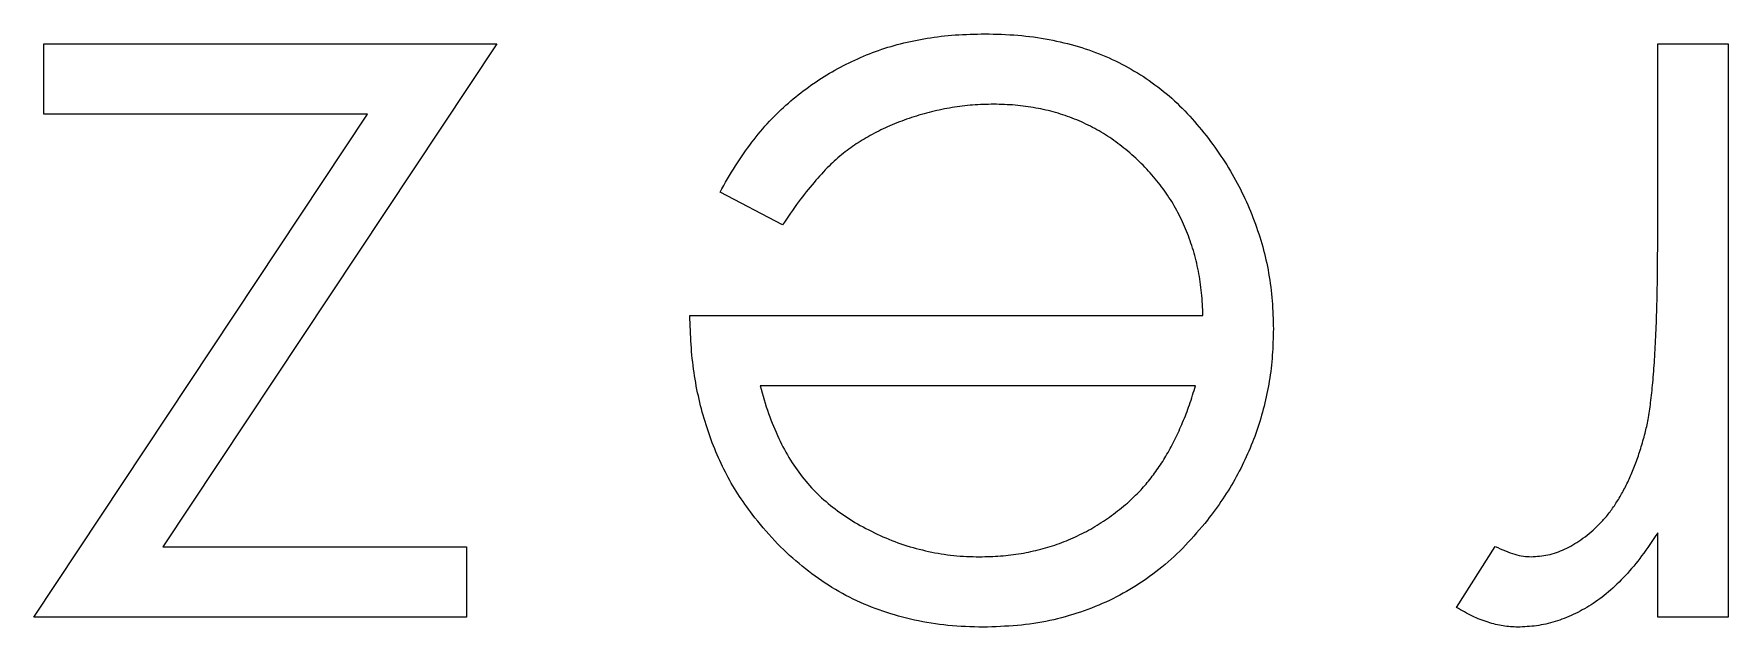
# Model space of a CAD drawing. Header units: millimetres. Extents: x 0 to 276, y 0 to 293.
# Drawn here: x 91.33 to 98.89, y 176.55 to 179.2 of the extents above; entities that cross this region are included whole.
import ezdxf

# ---------------------------------------------------------------- set-up
doc = ezdxf.new("R2010")
doc.units = ezdxf.units.MM

msp = doc.modelspace()

# ---------------------------------------------------------------- linework, layer by layer
at = {"color": 18, "linetype": 'Continuous', "lineweight": 15, "true_color": 0x000000}
for p, q in [((91.3791, 179.1516), (93.3983, 179.1516)), ((91.3791, 178.8375), (91.3791, 179.1516)), ((91.3791, 179.1516), (93.3983, 179.1516)), ((91.3791, 178.8375), (91.3791, 179.1516)), ((91.3791, 179.1516), (93.3983, 179.1516)), ((91.3791, 178.8375), (91.3791, 179.1516)), ((91.3791, 179.1516), (93.3983, 179.1516)), ((91.3791, 178.8375), (91.3791, 179.1516)), ((93.3983, 179.1516), (91.9098, 176.908)), ((93.3983, 179.1516), (91.9098, 176.908)), ((93.3983, 179.1516), (91.9098, 176.908)), ((93.3983, 179.1516), (91.9098, 176.908)), ((98.5765, 178.292), (98.5765, 179.1516)), ((98.5765, 179.1516), (98.8906, 179.1516)), ((98.5765, 178.292), (98.5765, 179.1516)), ((98.5765, 179.1516), (98.8906, 179.1516)), ((98.5765, 178.292), (98.5765, 179.1516)), ((98.5765, 179.1516), (98.8906, 179.1516)), ((98.5765, 178.292), (98.5765, 179.1516)), ((98.5765, 179.1516), (98.8906, 179.1516)), ((98.8906, 179.1516), (98.8906, 176.5939)), ((98.8906, 179.1516), (98.8906, 176.5939)), ((98.8906, 179.1516), (98.8906, 176.5939)), ((98.8906, 179.1516), (98.8906, 176.5939)), ((91.3342, 176.5939), (92.822, 178.8375)), ((91.3342, 176.5939), (92.822, 178.8375)), ((91.3342, 176.5939), (92.822, 178.8375)), ((91.3342, 176.5939), (92.822, 178.8375)), ((92.822, 178.8375), (91.3791, 178.8375)), ((92.822, 178.8375), (91.3791, 178.8375)), ((92.822, 178.8375), (91.3791, 178.8375)), ((92.822, 178.8375), (91.3791, 178.8375)), ((94.6735, 178.3439), (94.3945, 178.4904)), ((94.6735, 178.3439), (94.3945, 178.4904)), ((94.6735, 178.3439), (94.3945, 178.4904)), ((94.6735, 178.3439), (94.3945, 178.4904)), ((94.2599, 177.9401), (96.5483, 177.9401)), ((94.2599, 177.9401), (96.5483, 177.9401)), ((94.2599, 177.9401), (96.5483, 177.9401)), ((94.2599, 177.9401), (96.5483, 177.9401)), ((96.5154, 177.626), (94.574, 177.626)), ((96.5154, 177.626), (94.574, 177.626)), ((96.5154, 177.626), (94.574, 177.626)), ((96.5154, 177.626), (94.574, 177.626)), ((91.9098, 176.908), (93.2637, 176.908)), ((91.9098, 176.908), (93.2637, 176.908)), ((91.9098, 176.908), (93.2637, 176.908)), ((91.9098, 176.908), (93.2637, 176.908)), ((93.2637, 176.908), (93.2637, 176.5939)), ((93.2637, 176.908), (93.2637, 176.5939)), ((93.2637, 176.908), (93.2637, 176.5939)), ((93.2637, 176.908), (93.2637, 176.5939)), ((97.6791, 176.6367), (97.8516, 176.9087)), ((97.6791, 176.6367), (97.8516, 176.9087)), ((97.6791, 176.6367), (97.8516, 176.9087)), ((97.6791, 176.6367), (97.8516, 176.9087)), ((98.5765, 176.5939), (98.5765, 176.9704)), ((98.5765, 176.5939), (98.5765, 176.9704)), ((98.5765, 176.5939), (98.5765, 176.9704)), ((98.5765, 176.5939), (98.5765, 176.9704)), ((93.2637, 176.5939), (91.3342, 176.5939)), ((93.2637, 176.5939), (91.3342, 176.5939)), ((93.2637, 176.5939), (91.3342, 176.5939)), ((93.2637, 176.5939), (91.3342, 176.5939)), ((98.8906, 176.5939), (98.5765, 176.5939)), ((98.8906, 176.5939), (98.5765, 176.5939)), ((98.8906, 176.5939), (98.5765, 176.5939)), ((98.8906, 176.5939), (98.5765, 176.5939))]:
    msp.add_line(p, q, dxfattribs=at)
for points, knots in [([(94.3945, 178.4904), (94.4167, 178.5299), (94.46, 178.6066), (94.5344, 178.7121), (94.6124, 178.8069), (94.6975, 178.8886), (94.7871, 178.9599), (94.8819, 179.0222), (94.9822, 179.0753), (95.088, 179.1201), (95.2003, 179.1545), (95.3193, 179.1788), (95.4453, 179.1938), (95.5317, 179.1956), (95.5759, 179.1965)], [0, 0, 0, 0, 0.09337, 0.181661, 0.265874, 0.346355, 0.4246, 0.501903, 0.579992, 0.658443, 0.738672, 0.821894, 0.908801, 1, 1, 1, 1]), ([(94.3945, 178.4904), (94.4167, 178.5299), (94.46, 178.6066), (94.5344, 178.7121), (94.6124, 178.8069), (94.6975, 178.8886), (94.7871, 178.9599), (94.8819, 179.0222), (94.9822, 179.0753), (95.088, 179.1201), (95.2003, 179.1545), (95.3193, 179.1788), (95.4453, 179.1938), (95.5317, 179.1956), (95.5759, 179.1965)], [0, 0, 0, 0, 0.09337, 0.181661, 0.265874, 0.346355, 0.4246, 0.501903, 0.579992, 0.658443, 0.738672, 0.821894, 0.908801, 1, 1, 1, 1]), ([(94.3945, 178.4904), (94.4167, 178.5299), (94.46, 178.6066), (94.5344, 178.7121), (94.6124, 178.8069), (94.6975, 178.8886), (94.7871, 178.9599), (94.8819, 179.0222), (94.9822, 179.0753), (95.088, 179.1201), (95.2003, 179.1545), (95.3193, 179.1788), (95.4453, 179.1938), (95.5317, 179.1956), (95.5759, 179.1965)], [0, 0, 0, 0, 0.09337, 0.181661, 0.265874, 0.346355, 0.4246, 0.501903, 0.579992, 0.658443, 0.738672, 0.821894, 0.908801, 1, 1, 1, 1]), ([(94.3945, 178.4904), (94.4167, 178.5299), (94.46, 178.6066), (94.5344, 178.7121), (94.6124, 178.8069), (94.6975, 178.8886), (94.7871, 178.9599), (94.8819, 179.0222), (94.9822, 179.0753), (95.088, 179.1201), (95.2003, 179.1545), (95.3193, 179.1788), (95.4453, 179.1938), (95.5317, 179.1956), (95.5759, 179.1965)], [0, 0, 0, 0, 0.09337, 0.181661, 0.265874, 0.346355, 0.4246, 0.501903, 0.579992, 0.658443, 0.738672, 0.821894, 0.908801, 1, 1, 1, 1]), ([(95.5759, 179.1965), (95.625, 179.1953), (95.7209, 179.1931), (95.8604, 179.1738), (95.9918, 179.1423), (96.115, 179.0983), (96.2297, 179.0409), (96.3362, 178.971), (96.4351, 178.8888), (96.5231, 178.7938), (96.6023, 178.6921), (96.6723, 178.5862), (96.7307, 178.4762), (96.7783, 178.3629), (96.8167, 178.2471), (96.8434, 178.1276), (96.8589, 178.0047), (96.8612, 177.9216), (96.8624, 177.8798)], [0, 0, 0, 0, 0.071579, 0.139629, 0.204797, 0.268135, 0.329814, 0.391301, 0.453434, 0.516552, 0.579631, 0.641119, 0.701294, 0.76081, 0.819932, 0.87892, 0.938983, 1, 1, 1, 1]), ([(95.5759, 179.1965), (95.625, 179.1953), (95.7209, 179.1931), (95.8604, 179.1738), (95.9918, 179.1423), (96.115, 179.0983), (96.2297, 179.0409), (96.3362, 178.971), (96.4351, 178.8888), (96.5231, 178.7938), (96.6023, 178.6921), (96.6723, 178.5862), (96.7307, 178.4762), (96.7783, 178.3629), (96.8167, 178.2471), (96.8434, 178.1276), (96.8589, 178.0047), (96.8612, 177.9216), (96.8624, 177.8798)], [0, 0, 0, 0, 0.071579, 0.139629, 0.204797, 0.268135, 0.329814, 0.391301, 0.453434, 0.516552, 0.579631, 0.641119, 0.701294, 0.76081, 0.819932, 0.87892, 0.938983, 1, 1, 1, 1]), ([(95.5759, 179.1965), (95.625, 179.1953), (95.7209, 179.1931), (95.8604, 179.1738), (95.9918, 179.1423), (96.115, 179.0983), (96.2297, 179.0409), (96.3362, 178.971), (96.4351, 178.8888), (96.5231, 178.7938), (96.6023, 178.6921), (96.6723, 178.5862), (96.7307, 178.4762), (96.7783, 178.3629), (96.8167, 178.2471), (96.8434, 178.1276), (96.8589, 178.0047), (96.8612, 177.9216), (96.8624, 177.8798)], [0, 0, 0, 0, 0.071579, 0.139629, 0.204797, 0.268135, 0.329814, 0.391301, 0.453434, 0.516552, 0.579631, 0.641119, 0.701294, 0.76081, 0.819932, 0.87892, 0.938983, 1, 1, 1, 1]), ([(95.5759, 179.1965), (95.625, 179.1953), (95.7209, 179.1931), (95.8604, 179.1738), (95.9918, 179.1423), (96.115, 179.0983), (96.2297, 179.0409), (96.3362, 178.971), (96.4351, 178.8888), (96.5231, 178.7938), (96.6023, 178.6921), (96.6723, 178.5862), (96.7307, 178.4762), (96.7783, 178.3629), (96.8167, 178.2471), (96.8434, 178.1276), (96.8589, 178.0047), (96.8612, 177.9216), (96.8624, 177.8798)], [0, 0, 0, 0, 0.071579, 0.139629, 0.204797, 0.268135, 0.329814, 0.391301, 0.453434, 0.516552, 0.579631, 0.641119, 0.701294, 0.76081, 0.819932, 0.87892, 0.938983, 1, 1, 1, 1]), ([(95.6151, 178.8824), (95.5838, 178.8818), (95.5216, 178.8805), (95.4289, 178.8688), (95.3378, 178.8498), (95.2485, 178.824), (95.163, 178.7924), (95.0837, 178.7543), (95.0108, 178.7121), (94.9427, 178.6639), (94.8766, 178.6049), (94.8111, 178.5313), (94.7408, 178.4442), (94.6968, 178.3786), (94.6735, 178.3439)], [0, 0, 0, 0, 0.082592, 0.163879, 0.245659, 0.327726, 0.40861, 0.485749, 0.559169, 0.630268, 0.705306, 0.792065, 0.889796, 1, 1, 1, 1]), ([(95.6151, 178.8824), (95.5838, 178.8818), (95.5216, 178.8805), (95.4289, 178.8688), (95.3378, 178.8498), (95.2485, 178.824), (95.163, 178.7924), (95.0837, 178.7543), (95.0108, 178.7121), (94.9427, 178.6639), (94.8766, 178.6049), (94.8111, 178.5313), (94.7408, 178.4442), (94.6968, 178.3786), (94.6735, 178.3439)], [0, 0, 0, 0, 0.082592, 0.163879, 0.245659, 0.327726, 0.40861, 0.485749, 0.559169, 0.630268, 0.705306, 0.792065, 0.889796, 1, 1, 1, 1]), ([(95.6151, 178.8824), (95.5838, 178.8818), (95.5216, 178.8805), (95.4289, 178.8688), (95.3378, 178.8498), (95.2485, 178.824), (95.163, 178.7924), (95.0837, 178.7543), (95.0108, 178.7121), (94.9427, 178.6639), (94.8766, 178.6049), (94.8111, 178.5313), (94.7408, 178.4442), (94.6968, 178.3786), (94.6735, 178.3439)], [0, 0, 0, 0, 0.082592, 0.163879, 0.245659, 0.327726, 0.40861, 0.485749, 0.559169, 0.630268, 0.705306, 0.792065, 0.889796, 1, 1, 1, 1]), ([(95.6151, 178.8824), (95.5838, 178.8818), (95.5216, 178.8805), (95.4289, 178.8688), (95.3378, 178.8498), (95.2485, 178.824), (95.163, 178.7924), (95.0837, 178.7543), (95.0108, 178.7121), (94.9427, 178.6639), (94.8766, 178.6049), (94.8111, 178.5313), (94.7408, 178.4442), (94.6968, 178.3786), (94.6735, 178.3439)], [0, 0, 0, 0, 0.082592, 0.163879, 0.245659, 0.327726, 0.40861, 0.485749, 0.559169, 0.630268, 0.705306, 0.792065, 0.889796, 1, 1, 1, 1]), ([(96.5483, 177.9401), (96.5468, 177.9738), (96.5438, 178.04), (96.5296, 178.137), (96.5074, 178.2294), (96.4761, 178.3165), (96.4383, 178.3994), (96.3919, 178.4775), (96.3365, 178.5506), (96.2748, 178.6192), (96.2061, 178.6802), (96.1338, 178.7349), (96.0569, 178.7807), (95.976, 178.8178), (95.8913, 178.847), (95.8026, 178.8668), (95.7102, 178.8801), (95.6472, 178.8816), (95.6151, 178.8824)], [0, 0, 0, 0, 0.068385, 0.134476, 0.198391, 0.260753, 0.321829, 0.383037, 0.444653, 0.507398, 0.569825, 0.630778, 0.690929, 0.750945, 0.811049, 0.872331, 0.935004, 1, 1, 1, 1]), ([(96.5483, 177.9401), (96.5468, 177.9738), (96.5438, 178.04), (96.5296, 178.137), (96.5074, 178.2294), (96.4761, 178.3165), (96.4383, 178.3994), (96.3919, 178.4775), (96.3365, 178.5506), (96.2748, 178.6192), (96.2061, 178.6802), (96.1338, 178.7349), (96.0569, 178.7807), (95.976, 178.8178), (95.8913, 178.847), (95.8026, 178.8668), (95.7102, 178.8801), (95.6472, 178.8816), (95.6151, 178.8824)], [0, 0, 0, 0, 0.068385, 0.134476, 0.198391, 0.260753, 0.321829, 0.383037, 0.444653, 0.507398, 0.569825, 0.630778, 0.690929, 0.750945, 0.811049, 0.872331, 0.935004, 1, 1, 1, 1]), ([(96.5483, 177.9401), (96.5468, 177.9738), (96.5438, 178.04), (96.5296, 178.137), (96.5074, 178.2294), (96.4761, 178.3165), (96.4383, 178.3994), (96.3919, 178.4775), (96.3365, 178.5506), (96.2748, 178.6192), (96.2061, 178.6802), (96.1338, 178.7349), (96.0569, 178.7807), (95.976, 178.8178), (95.8913, 178.847), (95.8026, 178.8668), (95.7102, 178.8801), (95.6472, 178.8816), (95.6151, 178.8824)], [0, 0, 0, 0, 0.068385, 0.134476, 0.198391, 0.260753, 0.321829, 0.383037, 0.444653, 0.507398, 0.569825, 0.630778, 0.690929, 0.750945, 0.811049, 0.872331, 0.935004, 1, 1, 1, 1]), ([(96.5483, 177.9401), (96.5468, 177.9738), (96.5438, 178.04), (96.5296, 178.137), (96.5074, 178.2294), (96.4761, 178.3165), (96.4383, 178.3994), (96.3919, 178.4775), (96.3365, 178.5506), (96.2748, 178.6192), (96.2061, 178.6802), (96.1338, 178.7349), (96.0569, 178.7807), (95.976, 178.8178), (95.8913, 178.847), (95.8026, 178.8668), (95.7102, 178.8801), (95.6472, 178.8816), (95.6151, 178.8824)], [0, 0, 0, 0, 0.068385, 0.134476, 0.198391, 0.260753, 0.321829, 0.383037, 0.444653, 0.507398, 0.569825, 0.630778, 0.690929, 0.750945, 0.811049, 0.872331, 0.935004, 1, 1, 1, 1]), ([(98.5204, 177.4142), (98.5252, 177.4345), (98.5357, 177.4794), (98.5458, 177.5548), (98.5559, 177.6438), (98.563, 177.7467), (98.5696, 177.8633), (98.5733, 177.9938), (98.5764, 178.1382), (98.5765, 178.2392), (98.5765, 178.292)], [0, 0, 0, 0, 0.070855, 0.156938, 0.2586, 0.375891, 0.508166, 0.656238, 0.820177, 1, 1, 1, 1]), ([(98.5204, 177.4142), (98.5252, 177.4345), (98.5357, 177.4794), (98.5458, 177.5548), (98.5559, 177.6438), (98.563, 177.7467), (98.5696, 177.8633), (98.5733, 177.9938), (98.5764, 178.1382), (98.5765, 178.2392), (98.5765, 178.292)], [0, 0, 0, 0, 0.070855, 0.156938, 0.2586, 0.375891, 0.508166, 0.656238, 0.820177, 1, 1, 1, 1]), ([(98.5204, 177.4142), (98.5252, 177.4345), (98.5357, 177.4794), (98.5458, 177.5548), (98.5559, 177.6438), (98.563, 177.7467), (98.5696, 177.8633), (98.5733, 177.9938), (98.5764, 178.1382), (98.5765, 178.2392), (98.5765, 178.292)], [0, 0, 0, 0, 0.070855, 0.156938, 0.2586, 0.375891, 0.508166, 0.656238, 0.820177, 1, 1, 1, 1]), ([(98.5204, 177.4142), (98.5252, 177.4345), (98.5357, 177.4794), (98.5458, 177.5548), (98.5559, 177.6438), (98.563, 177.7467), (98.5696, 177.8633), (98.5733, 177.9938), (98.5764, 178.1382), (98.5765, 178.2392), (98.5765, 178.292)], [0, 0, 0, 0, 0.070855, 0.156938, 0.2586, 0.375891, 0.508166, 0.656238, 0.820177, 1, 1, 1, 1]), ([(94.5382, 177.0524), (94.5161, 177.0826), (94.472, 177.1428), (94.4167, 177.241), (94.3688, 177.3437), (94.3304, 177.4526), (94.2994, 177.5665), (94.2769, 177.686), (94.2638, 177.8112), (94.2612, 177.8966), (94.2599, 177.9401)], [0, 0, 0, 0, 0.118522, 0.236255, 0.356174, 0.47725, 0.60154, 0.729618, 0.862158, 1, 1, 1, 1]), ([(94.5382, 177.0524), (94.5161, 177.0826), (94.472, 177.1428), (94.4167, 177.241), (94.3688, 177.3437), (94.3304, 177.4526), (94.2994, 177.5665), (94.2769, 177.686), (94.2638, 177.8112), (94.2612, 177.8966), (94.2599, 177.9401)], [0, 0, 0, 0, 0.118522, 0.236255, 0.356174, 0.47725, 0.60154, 0.729618, 0.862158, 1, 1, 1, 1]), ([(94.5382, 177.0524), (94.5161, 177.0826), (94.472, 177.1428), (94.4167, 177.241), (94.3688, 177.3437), (94.3304, 177.4526), (94.2994, 177.5665), (94.2769, 177.686), (94.2638, 177.8112), (94.2612, 177.8966), (94.2599, 177.9401)], [0, 0, 0, 0, 0.118522, 0.236255, 0.356174, 0.47725, 0.60154, 0.729618, 0.862158, 1, 1, 1, 1]), ([(94.5382, 177.0524), (94.5161, 177.0826), (94.472, 177.1428), (94.4167, 177.241), (94.3688, 177.3437), (94.3304, 177.4526), (94.2994, 177.5665), (94.2769, 177.686), (94.2638, 177.8112), (94.2612, 177.8966), (94.2599, 177.9401)], [0, 0, 0, 0, 0.118522, 0.236255, 0.356174, 0.47725, 0.60154, 0.729618, 0.862158, 1, 1, 1, 1]), ([(96.8624, 177.8798), (96.8614, 177.8405), (96.8593, 177.7626), (96.846, 177.6473), (96.8226, 177.5353), (96.7904, 177.4264), (96.7489, 177.3208), (96.698, 177.2186), (96.6378, 177.1196), (96.5914, 177.0572), (96.568, 177.0258)], [0, 0, 0, 0, 0.1280448, 0.2537679, 0.3774284, 0.5005508, 0.6232959, 0.7465783, 0.8723475, 1, 1, 1, 1]), ([(96.8624, 177.8798), (96.8614, 177.8405), (96.8593, 177.7626), (96.846, 177.6473), (96.8226, 177.5353), (96.7904, 177.4264), (96.7489, 177.3208), (96.698, 177.2186), (96.6378, 177.1196), (96.5914, 177.0572), (96.568, 177.0258)], [0, 0, 0, 0, 0.1280448, 0.2537679, 0.3774284, 0.5005508, 0.6232959, 0.7465783, 0.8723475, 1, 1, 1, 1]), ([(96.8624, 177.8798), (96.8614, 177.8405), (96.8593, 177.7626), (96.846, 177.6473), (96.8226, 177.5353), (96.7904, 177.4264), (96.7489, 177.3208), (96.698, 177.2186), (96.6378, 177.1196), (96.5914, 177.0572), (96.568, 177.0258)], [0, 0, 0, 0, 0.1280448, 0.2537679, 0.3774284, 0.5005508, 0.6232959, 0.7465783, 0.8723475, 1, 1, 1, 1]), ([(96.8624, 177.8798), (96.8614, 177.8405), (96.8593, 177.7626), (96.846, 177.6473), (96.8226, 177.5353), (96.7904, 177.4264), (96.7489, 177.3208), (96.698, 177.2186), (96.6378, 177.1196), (96.5914, 177.0572), (96.568, 177.0258)], [0, 0, 0, 0, 0.1280448, 0.2537679, 0.3774284, 0.5005508, 0.6232959, 0.7465783, 0.8723475, 1, 1, 1, 1]), ([(94.574, 177.626), (94.5855, 177.5843), (94.6076, 177.5041), (94.6538, 177.3931), (94.7059, 177.2944), (94.7675, 177.2088), (94.8373, 177.1328), (94.918, 177.0664), (95.0084, 177.007), (95.1082, 176.9568), (95.2138, 176.9141), (95.3244, 176.8855), (95.4373, 176.8659), (95.5136, 176.8641), (95.552, 176.8631)], [0, 0, 0, 0, 0.09624, 0.185231, 0.267501, 0.3444, 0.419595, 0.496891, 0.576638, 0.660268, 0.745387, 0.83004, 0.914474, 1, 1, 1, 1]), ([(94.574, 177.626), (94.5855, 177.5843), (94.6076, 177.5041), (94.6538, 177.3931), (94.7059, 177.2944), (94.7675, 177.2088), (94.8373, 177.1328), (94.918, 177.0664), (95.0084, 177.007), (95.1082, 176.9568), (95.2138, 176.9141), (95.3244, 176.8855), (95.4373, 176.8659), (95.5136, 176.8641), (95.552, 176.8631)], [0, 0, 0, 0, 0.09624, 0.185231, 0.267501, 0.3444, 0.419595, 0.496891, 0.576638, 0.660268, 0.745387, 0.83004, 0.914474, 1, 1, 1, 1]), ([(94.574, 177.626), (94.5855, 177.5843), (94.6076, 177.5041), (94.6538, 177.3931), (94.7059, 177.2944), (94.7675, 177.2088), (94.8373, 177.1328), (94.918, 177.0664), (95.0084, 177.007), (95.1082, 176.9568), (95.2138, 176.9141), (95.3244, 176.8855), (95.4373, 176.8659), (95.5136, 176.8641), (95.552, 176.8631)], [0, 0, 0, 0, 0.09624, 0.185231, 0.267501, 0.3444, 0.419595, 0.496891, 0.576638, 0.660268, 0.745387, 0.83004, 0.914474, 1, 1, 1, 1]), ([(94.574, 177.626), (94.5855, 177.5843), (94.6076, 177.5041), (94.6538, 177.3931), (94.7059, 177.2944), (94.7675, 177.2088), (94.8373, 177.1328), (94.918, 177.0664), (95.0084, 177.007), (95.1082, 176.9568), (95.2138, 176.9141), (95.3244, 176.8855), (95.4373, 176.8659), (95.5136, 176.8641), (95.552, 176.8631)], [0, 0, 0, 0, 0.09624, 0.185231, 0.267501, 0.3444, 0.419595, 0.496891, 0.576638, 0.660268, 0.745387, 0.83004, 0.914474, 1, 1, 1, 1]), ([(96.2111, 177.1029), (96.2278, 177.118), (96.2616, 177.1486), (96.3067, 177.2012), (96.3499, 177.2579), (96.3893, 177.321), (96.4253, 177.3896), (96.4591, 177.4632), (96.4895, 177.5424), (96.5066, 177.5976), (96.5154, 177.626)], [0, 0, 0, 0, 0.109984, 0.22258, 0.3385, 0.458709, 0.585535, 0.717518, 0.854667, 1, 1, 1, 1]), ([(96.2111, 177.1029), (96.2278, 177.118), (96.2616, 177.1486), (96.3067, 177.2012), (96.3499, 177.2579), (96.3893, 177.321), (96.4253, 177.3896), (96.4591, 177.4632), (96.4895, 177.5424), (96.5066, 177.5976), (96.5154, 177.626)], [0, 0, 0, 0, 0.109984, 0.22258, 0.3385, 0.458709, 0.585535, 0.717518, 0.854667, 1, 1, 1, 1]), ([(96.2111, 177.1029), (96.2278, 177.118), (96.2616, 177.1486), (96.3067, 177.2012), (96.3499, 177.2579), (96.3893, 177.321), (96.4253, 177.3896), (96.4591, 177.4632), (96.4895, 177.5424), (96.5066, 177.5976), (96.5154, 177.626)], [0, 0, 0, 0, 0.109984, 0.22258, 0.3385, 0.458709, 0.585535, 0.717518, 0.854667, 1, 1, 1, 1]), ([(96.2111, 177.1029), (96.2278, 177.118), (96.2616, 177.1486), (96.3067, 177.2012), (96.3499, 177.2579), (96.3893, 177.321), (96.4253, 177.3896), (96.4591, 177.4632), (96.4895, 177.5424), (96.5066, 177.5976), (96.5154, 177.626)], [0, 0, 0, 0, 0.109984, 0.22258, 0.3385, 0.458709, 0.585535, 0.717518, 0.854667, 1, 1, 1, 1]), ([(98.0121, 176.8631), (98.0373, 176.8648), (98.0887, 176.8682), (98.1642, 176.8952), (98.2375, 176.9387), (98.2956, 176.987), (98.3407, 177.0335), (98.3728, 177.0742), (98.4023, 177.1197), (98.4305, 177.1695), (98.4561, 177.2242), (98.4801, 177.2834), (98.5018, 177.3471), (98.5141, 177.3915), (98.5204, 177.4142)], [0, 0, 0, 0, 0.093807, 0.191338, 0.295191, 0.410312, 0.47193, 0.536425, 0.603119, 0.674118, 0.749332, 0.828283, 0.91204, 1, 1, 1, 1]), ([(98.0121, 176.8631), (98.0373, 176.8648), (98.0887, 176.8682), (98.1642, 176.8952), (98.2375, 176.9387), (98.2956, 176.987), (98.3407, 177.0335), (98.3728, 177.0742), (98.4023, 177.1197), (98.4305, 177.1695), (98.4561, 177.2242), (98.4801, 177.2834), (98.5018, 177.3471), (98.5141, 177.3915), (98.5204, 177.4142)], [0, 0, 0, 0, 0.093807, 0.191338, 0.295191, 0.410312, 0.47193, 0.536425, 0.603119, 0.674118, 0.749332, 0.828283, 0.91204, 1, 1, 1, 1]), ([(98.0121, 176.8631), (98.0373, 176.8648), (98.0887, 176.8682), (98.1642, 176.8952), (98.2375, 176.9387), (98.2956, 176.987), (98.3407, 177.0335), (98.3728, 177.0742), (98.4023, 177.1197), (98.4305, 177.1695), (98.4561, 177.2242), (98.4801, 177.2834), (98.5018, 177.3471), (98.5141, 177.3915), (98.5204, 177.4142)], [0, 0, 0, 0, 0.093807, 0.191338, 0.295191, 0.410312, 0.47193, 0.536425, 0.603119, 0.674118, 0.749332, 0.828283, 0.91204, 1, 1, 1, 1]), ([(98.0121, 176.8631), (98.0373, 176.8648), (98.0887, 176.8682), (98.1642, 176.8952), (98.2375, 176.9387), (98.2956, 176.987), (98.3407, 177.0335), (98.3728, 177.0742), (98.4023, 177.1197), (98.4305, 177.1695), (98.4561, 177.2242), (98.4801, 177.2834), (98.5018, 177.3471), (98.5141, 177.3915), (98.5204, 177.4142)], [0, 0, 0, 0, 0.093807, 0.191338, 0.295191, 0.410312, 0.47193, 0.536425, 0.603119, 0.674118, 0.749332, 0.828283, 0.91204, 1, 1, 1, 1]), ([(95.5682, 176.549), (95.5157, 176.5504), (95.4128, 176.553), (95.2628, 176.5777), (95.1208, 176.6167), (94.987, 176.6719), (94.8613, 176.743), (94.7445, 176.8312), (94.6346, 176.9336), (94.5707, 177.0124), (94.5382, 177.0524)], [0, 0, 0, 0, 0.13204, 0.259033, 0.38188, 0.502258, 0.622752, 0.744743, 0.870109, 1, 1, 1, 1]), ([(95.5682, 176.549), (95.5157, 176.5504), (95.4128, 176.553), (95.2628, 176.5777), (95.1208, 176.6167), (94.987, 176.6719), (94.8613, 176.743), (94.7445, 176.8312), (94.6346, 176.9336), (94.5707, 177.0124), (94.5382, 177.0524)], [0, 0, 0, 0, 0.13204, 0.259033, 0.38188, 0.502258, 0.622752, 0.744743, 0.870109, 1, 1, 1, 1]), ([(95.5682, 176.549), (95.5157, 176.5504), (95.4128, 176.553), (95.2628, 176.5777), (95.1208, 176.6167), (94.987, 176.6719), (94.8613, 176.743), (94.7445, 176.8312), (94.6346, 176.9336), (94.5707, 177.0124), (94.5382, 177.0524)], [0, 0, 0, 0, 0.13204, 0.259033, 0.38188, 0.502258, 0.622752, 0.744743, 0.870109, 1, 1, 1, 1]), ([(95.5682, 176.549), (95.5157, 176.5504), (95.4128, 176.553), (95.2628, 176.5777), (95.1208, 176.6167), (94.987, 176.6719), (94.8613, 176.743), (94.7445, 176.8312), (94.6346, 176.9336), (94.5707, 177.0124), (94.5382, 177.0524)], [0, 0, 0, 0, 0.13204, 0.259033, 0.38188, 0.502258, 0.622752, 0.744743, 0.870109, 1, 1, 1, 1]), ([(95.552, 176.8631), (95.5834, 176.8637), (95.6453, 176.865), (95.7367, 176.8764), (95.8243, 176.8954), (95.909, 176.9213), (95.9897, 176.956), (96.0679, 176.9965), (96.1416, 177.0461), (96.1878, 177.0838), (96.2111, 177.1029)], [0, 0, 0, 0, 0.131092, 0.259141, 0.384162, 0.505992, 0.629098, 0.750669, 0.874039, 1, 1, 1, 1]), ([(95.552, 176.8631), (95.5834, 176.8637), (95.6453, 176.865), (95.7367, 176.8764), (95.8243, 176.8954), (95.909, 176.9213), (95.9897, 176.956), (96.0679, 176.9965), (96.1416, 177.0461), (96.1878, 177.0838), (96.2111, 177.1029)], [0, 0, 0, 0, 0.131092, 0.259141, 0.384162, 0.505992, 0.629098, 0.750669, 0.874039, 1, 1, 1, 1]), ([(95.552, 176.8631), (95.5834, 176.8637), (95.6453, 176.865), (95.7367, 176.8764), (95.8243, 176.8954), (95.909, 176.9213), (95.9897, 176.956), (96.0679, 176.9965), (96.1416, 177.0461), (96.1878, 177.0838), (96.2111, 177.1029)], [0, 0, 0, 0, 0.131092, 0.259141, 0.384162, 0.505992, 0.629098, 0.750669, 0.874039, 1, 1, 1, 1]), ([(95.552, 176.8631), (95.5834, 176.8637), (95.6453, 176.865), (95.7367, 176.8764), (95.8243, 176.8954), (95.909, 176.9213), (95.9897, 176.956), (96.0679, 176.9965), (96.1416, 177.0461), (96.1878, 177.0838), (96.2111, 177.1029)], [0, 0, 0, 0, 0.131092, 0.259141, 0.384162, 0.505992, 0.629098, 0.750669, 0.874039, 1, 1, 1, 1]), ([(96.568, 177.0258), (96.5362, 176.9879), (96.4738, 176.9134), (96.3683, 176.8154), (96.254, 176.7334), (96.1324, 176.6654), (96.002, 176.6137), (95.8647, 176.5752), (95.7189, 176.5536), (95.6192, 176.5506), (95.5682, 176.549)], [0, 0, 0, 0, 0.128835, 0.253589, 0.374643, 0.49534, 0.616325, 0.739759, 0.866842, 1, 1, 1, 1]), ([(96.568, 177.0258), (96.5362, 176.9879), (96.4738, 176.9134), (96.3683, 176.8154), (96.254, 176.7334), (96.1324, 176.6654), (96.002, 176.6137), (95.8647, 176.5752), (95.7189, 176.5536), (95.6192, 176.5506), (95.5682, 176.549)], [0, 0, 0, 0, 0.128835, 0.253589, 0.374643, 0.49534, 0.616325, 0.739759, 0.866842, 1, 1, 1, 1]), ([(96.568, 177.0258), (96.5362, 176.9879), (96.4738, 176.9134), (96.3683, 176.8154), (96.254, 176.7334), (96.1324, 176.6654), (96.002, 176.6137), (95.8647, 176.5752), (95.7189, 176.5536), (95.6192, 176.5506), (95.5682, 176.549)], [0, 0, 0, 0, 0.128835, 0.253589, 0.374643, 0.49534, 0.616325, 0.739759, 0.866842, 1, 1, 1, 1]), ([(96.568, 177.0258), (96.5362, 176.9879), (96.4738, 176.9134), (96.3683, 176.8154), (96.254, 176.7334), (96.1324, 176.6654), (96.002, 176.6137), (95.8647, 176.5752), (95.7189, 176.5536), (95.6192, 176.5506), (95.5682, 176.549)], [0, 0, 0, 0, 0.128835, 0.253589, 0.374643, 0.49534, 0.616325, 0.739759, 0.866842, 1, 1, 1, 1]), ([(97.8516, 176.9087), (97.8667, 176.902), (97.8954, 176.8892), (97.9373, 176.874), (97.976, 176.8651), (98.0006, 176.8638), (98.0121, 176.8631)], [0, 0, 0, 0, 0.295139, 0.56023, 0.794983, 1, 1, 1, 1]), ([(97.8516, 176.9087), (97.8667, 176.902), (97.8954, 176.8892), (97.9373, 176.874), (97.976, 176.8651), (98.0006, 176.8638), (98.0121, 176.8631)], [0, 0, 0, 0, 0.295139, 0.56023, 0.794983, 1, 1, 1, 1]), ([(97.8516, 176.9087), (97.8667, 176.902), (97.8954, 176.8892), (97.9373, 176.874), (97.976, 176.8651), (98.0006, 176.8638), (98.0121, 176.8631)], [0, 0, 0, 0, 0.295139, 0.56023, 0.794983, 1, 1, 1, 1]), ([(97.8516, 176.9087), (97.8667, 176.902), (97.8954, 176.8892), (97.9373, 176.874), (97.976, 176.8651), (98.0006, 176.8638), (98.0121, 176.8631)], [0, 0, 0, 0, 0.295139, 0.56023, 0.794983, 1, 1, 1, 1]), ([(98.5765, 176.9704), (98.5533, 176.9353), (98.509, 176.8683), (98.4353, 176.7796), (98.3598, 176.7062), (98.2821, 176.6477), (98.2017, 176.6039), (98.1204, 176.5718), (98.0368, 176.5528), (97.9807, 176.5503), (97.9525, 176.549)], [0, 0, 0, 0, 0.160059, 0.306112, 0.438367, 0.560541, 0.675317, 0.786114, 0.892842, 1, 1, 1, 1]), ([(98.5765, 176.9704), (98.5533, 176.9353), (98.509, 176.8683), (98.4353, 176.7796), (98.3598, 176.7062), (98.2821, 176.6477), (98.2017, 176.6039), (98.1204, 176.5718), (98.0368, 176.5528), (97.9807, 176.5503), (97.9525, 176.549)], [0, 0, 0, 0, 0.160059, 0.306112, 0.438367, 0.560541, 0.675317, 0.786114, 0.892842, 1, 1, 1, 1]), ([(98.5765, 176.9704), (98.5533, 176.9353), (98.509, 176.8683), (98.4353, 176.7796), (98.3598, 176.7062), (98.2821, 176.6477), (98.2017, 176.6039), (98.1204, 176.5718), (98.0368, 176.5528), (97.9807, 176.5503), (97.9525, 176.549)], [0, 0, 0, 0, 0.160059, 0.306112, 0.438367, 0.560541, 0.675317, 0.786114, 0.892842, 1, 1, 1, 1]), ([(98.5765, 176.9704), (98.5533, 176.9353), (98.509, 176.8683), (98.4353, 176.7796), (98.3598, 176.7062), (98.2821, 176.6477), (98.2017, 176.6039), (98.1204, 176.5718), (98.0368, 176.5528), (97.9807, 176.5503), (97.9525, 176.549)], [0, 0, 0, 0, 0.160059, 0.306112, 0.438367, 0.560541, 0.675317, 0.786114, 0.892842, 1, 1, 1, 1]), ([(97.9525, 176.549), (97.9307, 176.5502), (97.8858, 176.5527), (97.8178, 176.5699), (97.7478, 176.5974), (97.7026, 176.6232), (97.6791, 176.6367)], [0, 0, 0, 0, 0.2252775, 0.4635232, 0.7203236, 1, 1, 1, 1]), ([(97.9525, 176.549), (97.9307, 176.5502), (97.8858, 176.5527), (97.8178, 176.5699), (97.7478, 176.5974), (97.7026, 176.6232), (97.6791, 176.6367)], [0, 0, 0, 0, 0.2252775, 0.4635232, 0.7203236, 1, 1, 1, 1]), ([(97.9525, 176.549), (97.9307, 176.5502), (97.8858, 176.5527), (97.8178, 176.5699), (97.7478, 176.5974), (97.7026, 176.6232), (97.6791, 176.6367)], [0, 0, 0, 0, 0.2252775, 0.4635232, 0.7203236, 1, 1, 1, 1]), ([(97.9525, 176.549), (97.9307, 176.5502), (97.8858, 176.5527), (97.8178, 176.5699), (97.7478, 176.5974), (97.7026, 176.6232), (97.6791, 176.6367)], [0, 0, 0, 0, 0.2252775, 0.4635232, 0.7203236, 1, 1, 1, 1])]:
    msp.add_open_spline(points, degree=3, knots=knots, dxfattribs=at)

doc.saveas('drawing.dxf')
